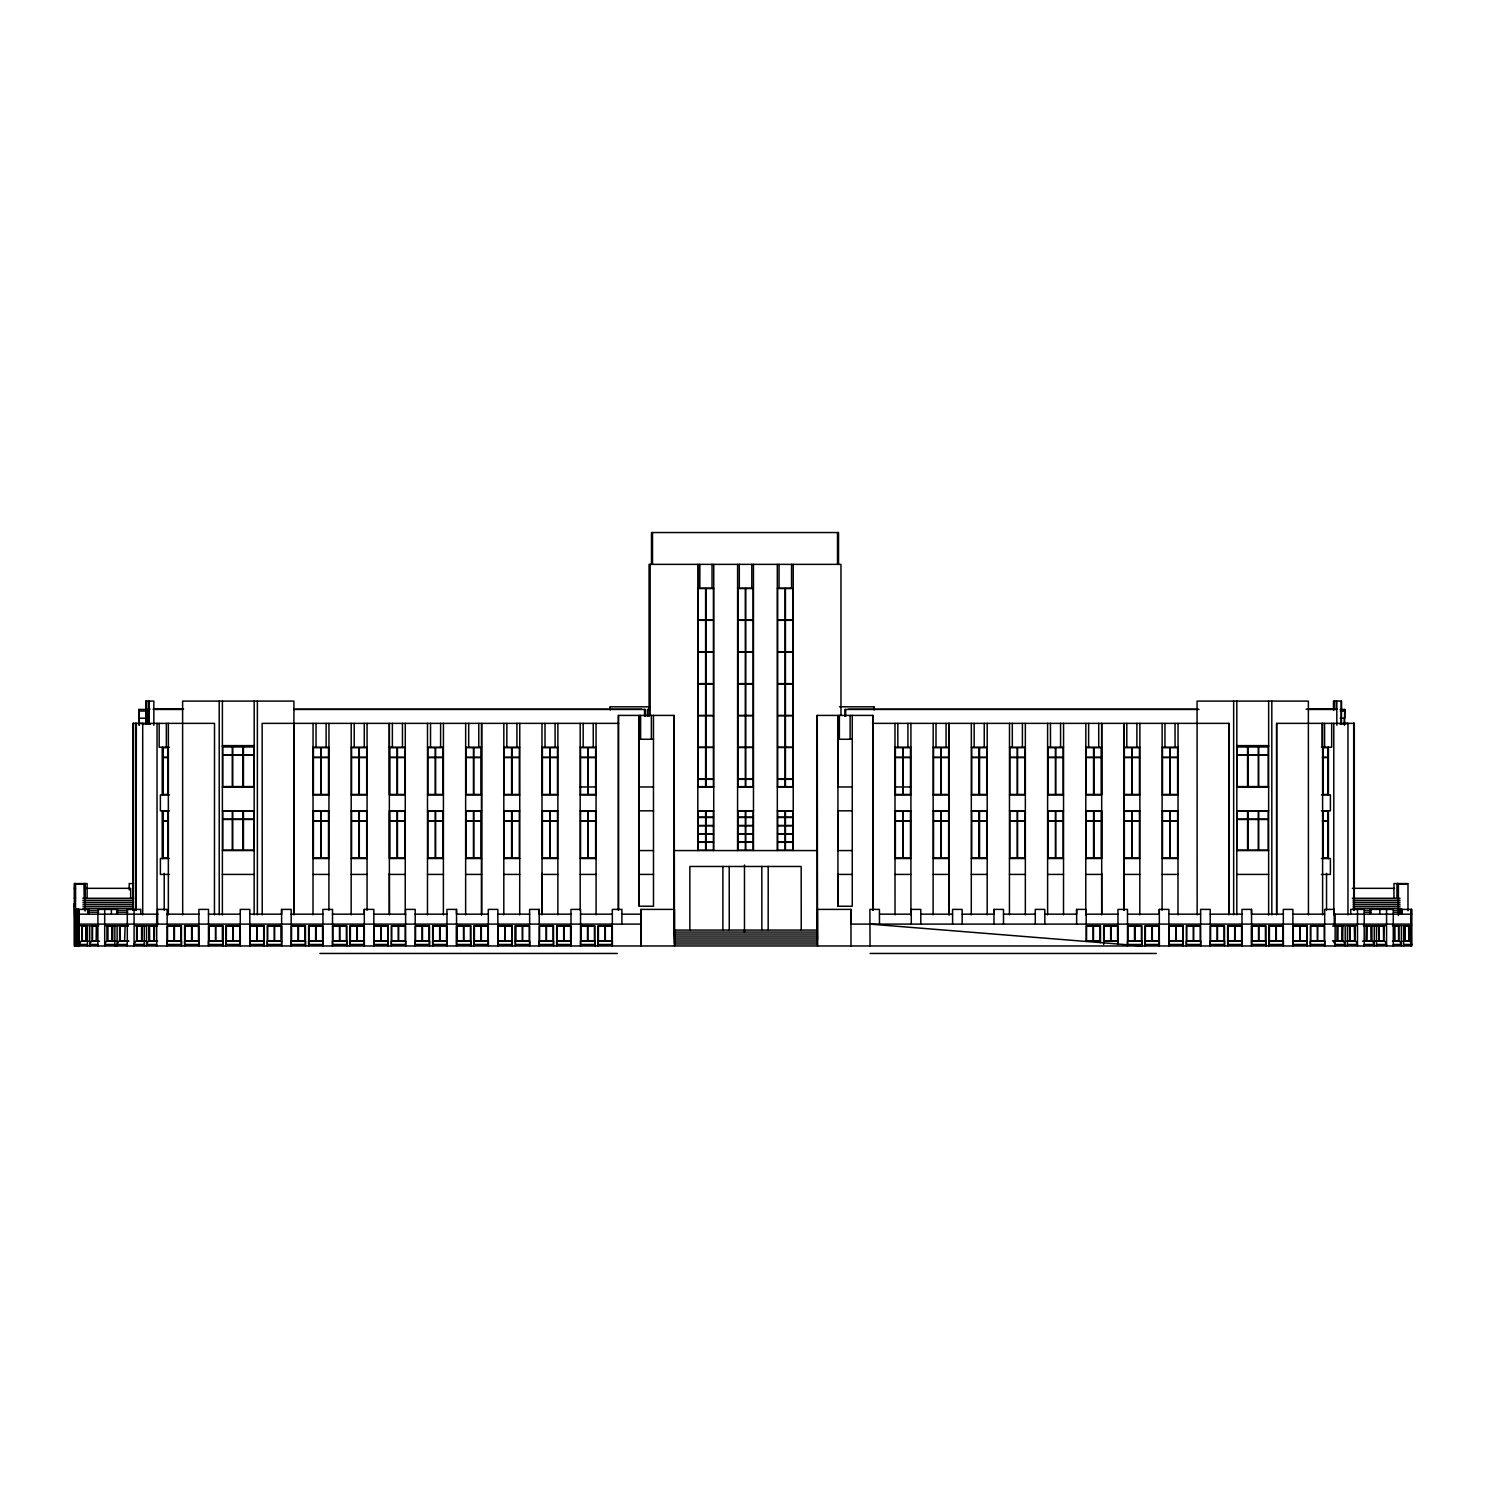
<?xml version="1.0" encoding="UTF-8"?>
<svg xmlns="http://www.w3.org/2000/svg" width="1486" height="1486" viewBox="0 0 1486 1486"><rect width="100%" height="100%" fill="white"/><g stroke="black" fill="none" stroke-linecap="round" stroke-linejoin="round"><path stroke-width="1.5" d="M79.26 944.464L80.931 941.195L89.123 941.195M349.6 945.969L349.972 925.704L364.311 925.704L364.311 945.969M697.807 588.215L713.726 588.215M737.558 588.215L753.476 588.215M777.308 588.215L793.227 588.215M145.721 701.095L153.838 701.095L153.838 725.242M610.226 709.992L610.226 706.816L649.586 706.816M839.441 706.816L874.177 706.816L874.232 709.249M150.03 709.045L147.931 709.045L147.931 723.366M153.82 709.045L183.614 709.045M1307.346 709.045L1337.289 709.045M153.077 709.249L183.001 709.249M294.061 709.249L641.803 709.249M848.506 709.249L1198.106 709.249M1306.12 709.249L1333.741 709.249M145.925 709.454L138.83 709.454L138.83 711.032L145.981 711.032M154.953 709.454L182.797 709.454M293.912 709.454L645.333 709.454L645.333 716.401M649.066 709.454L647.45 709.454L647.45 716.401M1198.942 709.454L844.884 709.454L844.884 716.401M1307.754 709.454L1333.462 709.454M1340.131 709.454L1344.923 709.454L1344.756 718.202L1340.149 718.202M1340.242 711.032L1344.923 711.032M138.997 718.202L146.037 718.202M618.622 723.366L262.149 723.366L262.223 914.874M872.486 723.366L1228.959 723.366L1228.959 914.874L1228.903 723.366M1276.66 723.366L1276.66 914.874L1276.604 723.366L1354.322 723.366L1354.322 910.268M150.476 724.165L139.665 723.366M1340.075 724.165L1347.653 723.366M639.166 739.266L653.468 739.266M837.918 739.266L852.221 739.266M222.38 745.619L254.199 745.619M1236.835 745.619L1268.654 745.619M222.38 746.418L254.18 746.418M1236.835 746.418L1268.635 746.418M169.404 747.217L159.169 747.217L159.169 723.366M313.026 747.217L328.926 747.217M351.179 747.217L367.079 747.217M389.332 747.217L405.251 747.217M427.504 747.217L443.404 747.217M465.657 747.217L481.557 747.217M503.828 747.217L519.729 747.217M541.981 747.217L557.882 747.217M580.153 747.217L596.053 747.217M894.981 747.217L910.881 747.217M933.134 747.217L949.034 747.217M971.305 747.217L987.206 747.217M1009.458 747.217L1025.359 747.217M1047.611 747.217L1063.53 747.217M1085.783 747.217L1101.683 747.217M1123.936 747.217L1139.836 747.217M1162.108 747.217L1178.008 747.217M1321.425 747.217L1331.679 747.217L1331.679 723.366M162.624 747.699L168.401 747.699M979.404 747.699L986.797 747.699L986.797 757.228L979.404 757.228L979.404 747.699L979.404 757.228M1322.429 747.699L1328.131 747.699M162.624 757.228L168.401 757.228M1322.429 757.228L1328.131 757.228M162.624 757.619L168.401 757.619M979.404 757.619L986.797 757.619L986.797 794.434L979.404 794.434L979.404 757.619L979.404 794.434M1322.429 757.619L1328.131 757.619M222.38 786.948L254.18 786.948M580.153 786.967L596.053 786.967M639.166 786.967L653.487 786.967M697.826 786.967L713.744 786.967M737.576 786.967L753.495 786.967M777.327 786.967L793.245 786.967M852.24 786.967L837.918 786.967L837.918 715.416L837.937 906.237L852.258 906.237L852.258 715.416M894.981 786.967L910.881 786.967M1236.835 786.948L1268.635 786.948M162.624 794.434L168.401 794.434M1322.429 794.434L1328.131 794.434M169.441 794.917L160.395 794.917L160.395 810.817L169.441 810.817M313.026 794.917L328.945 794.917M351.179 794.917L367.098 794.917M405.251 794.917L389.332 794.917L389.332 723.366L389.388 914.874L389.332 873.341M427.504 794.917L443.422 794.917M465.657 794.917L481.575 794.917M503.828 794.917L519.747 794.917M541.981 794.917L557.9 794.917M580.153 794.917L596.072 794.917M894.981 794.917L910.899 794.917M933.134 794.917L949.052 794.917M971.305 794.917L987.224 794.917M1009.458 794.917L1025.377 794.917M1047.611 794.917L1063.53 794.917M1085.783 794.917L1101.702 794.917L1101.683 723.366L1101.72 914.874L1101.665 873.341M1123.936 794.917L1139.855 794.917M1162.108 794.917L1178.026 794.917M1321.425 794.917L1330.397 794.917L1330.397 810.817L1321.425 810.817M222.38 810.799L254.18 810.799M313.026 810.817L328.945 810.817M351.179 810.817L367.098 810.817M405.251 810.817L389.332 810.817L389.332 858.518L405.251 858.518M427.504 810.817L443.422 810.817M465.657 810.817L481.575 810.817M503.828 810.817L519.747 810.817M541.981 810.817L557.9 810.817M580.153 810.817L596.072 810.817M639.166 810.817L653.487 810.817M697.826 810.817L713.744 810.817M737.576 810.817L753.495 810.817M777.327 810.817L793.245 810.817M852.24 810.817L837.918 810.817L837.918 850.568L852.24 850.568M894.981 810.817L910.899 810.817M933.134 810.817L949.052 810.817M971.305 810.817L987.224 810.817M1009.458 810.817L1025.377 810.817M1047.611 810.817L1063.53 810.817M1085.783 810.817L1101.702 810.817L1101.683 858.518L1085.783 858.518M1123.936 810.817L1139.855 810.817M1162.108 810.817L1178.026 810.817M1236.835 810.799L1268.635 810.799M162.624 811.3L168.401 811.3M979.404 811.3L986.797 811.3L986.797 820.829L979.404 820.829L979.404 811.3L979.404 820.829M1322.429 811.3L1328.131 811.3M698.141 817.17L705.627 817.17L705.609 811.133L698.141 811.133L698.141 850.252L705.627 850.252L705.627 842.302L698.141 842.302M713.41 817.17L705.943 817.17L705.943 811.133L713.41 811.133L713.41 850.252L705.943 850.252L705.943 842.302L713.41 842.302M737.892 817.17L745.378 817.17L745.378 811.133L737.892 811.133L737.892 850.252L745.378 850.252L745.378 842.302L737.892 842.302M753.161 817.17L745.693 817.17L745.693 811.133L753.161 811.133L753.161 850.252L745.693 850.252L745.693 842.302L753.161 842.302M777.642 817.17L785.128 817.17L785.128 811.133L777.642 811.133L777.642 850.252L785.128 850.252L785.128 842.302L777.642 842.302M792.911 817.17L785.444 817.17L785.444 811.133L792.911 811.133L792.911 850.252L785.444 850.252L785.444 842.302L792.911 842.302M698.141 817.486L705.627 817.486L705.627 825.454L698.141 825.454M713.41 817.486L705.943 817.486L705.943 825.454L713.41 825.454M737.892 817.486L745.378 817.486L745.378 825.454L737.892 825.454M753.161 817.486L745.693 817.486L745.693 825.454L753.161 825.454M777.642 817.486L785.128 817.486L785.128 825.454L777.642 825.454M792.911 817.486L785.444 817.486L785.444 825.454L792.911 825.454M162.624 820.829L168.401 820.829M1322.429 820.829L1328.131 820.829M162.624 821.219L168.401 821.219M979.404 821.219L986.797 821.219L986.797 858.035L979.404 858.035L979.404 821.219L979.404 858.035M1322.429 821.219L1328.131 821.219M698.141 825.77L705.627 825.77L705.609 833.72L698.141 833.72M713.41 825.77L705.943 825.77L705.943 833.72L713.41 833.72M737.892 825.77L745.378 825.77L745.378 833.72L737.892 833.72M753.161 825.77L745.693 825.77L745.693 833.72L753.161 833.72M777.642 825.77L785.128 825.77L785.128 833.72L777.642 833.72M792.911 825.77L785.444 825.77L785.444 833.72L792.911 833.72M698.141 834.036L705.627 834.036L705.627 841.986L698.141 841.986M713.41 834.036L705.943 834.036L705.943 841.986L713.41 841.986M737.892 834.036L745.378 834.036L745.378 841.986L737.892 841.986M753.161 834.036L745.693 834.036L745.693 841.986L753.161 841.986M777.642 834.036L785.128 834.036L785.128 841.986L777.642 841.986M792.911 834.036L785.444 834.036L785.444 841.986L792.911 841.986M222.38 850.568L254.18 850.568M639.166 850.568L653.487 850.568M1236.835 850.568L1268.635 850.568M162.624 858.035L168.401 858.035M1322.429 858.035L1328.131 858.035M169.441 858.518L160.395 858.518L160.395 874.418L169.441 874.418M313.026 858.518L328.945 858.518M351.179 858.518L367.098 858.518M427.504 858.518L443.422 858.518M465.657 858.518L481.575 858.518M503.828 858.518L519.747 858.518M541.981 858.518L557.9 858.518M580.153 858.518L596.072 858.518M894.981 858.518L910.899 858.518M933.134 858.518L949.052 858.518M971.305 858.518L987.224 858.518M1009.458 858.518L1025.377 858.518M1047.611 858.518L1063.53 858.518M1123.936 858.518L1139.855 858.518M1162.108 858.518L1178.026 858.518M1321.425 858.518L1330.397 858.518L1330.397 874.418L1321.425 874.418M222.361 874.418L254.18 874.418M313.026 874.418L328.945 874.418M351.179 874.418L367.098 874.418M389.332 874.418L405.251 874.418M427.504 874.418L443.422 874.418M465.657 874.418L481.575 874.418M503.828 874.418L519.747 874.418M541.981 874.418L557.9 874.418M580.153 874.418L596.072 874.418M639.166 874.418L653.487 874.418M837.918 874.418L852.24 874.418M894.981 874.418L910.899 874.418M933.134 874.418L949.052 874.418M971.305 874.418L987.224 874.418M1009.458 874.418L1025.377 874.418M1047.611 874.418L1063.53 874.418M1085.783 874.418L1101.702 874.418M1123.936 874.418L1139.855 874.418M1162.108 874.418L1178.026 874.418M1236.816 874.418L1268.635 874.418M133.536 883.557L129.208 883.557L129.208 889.873M1407.762 883.557L1393.961 883.557L1393.961 898.268M74.374 888.331L75.489 888.331M86.559 888.331L130.657 888.331L130.657 898.268M1352.334 888.331L1394.555 888.331M74.3 898.268L75.489 898.268M82.882 898.268L133.536 898.268M1352.334 898.268L1399.998 898.268M82.882 900.256L132.124 900.256M1353.022 900.256L1400.035 900.256M82.9 902.243L132.161 902.243M1353.04 902.243L1400.053 902.243M74.393 903.432L75.247 945.969M82.937 904.231L132.18 904.231M1353.077 904.231L1400.091 904.231M82.956 906.219L132.217 906.219M639.184 906.237L639.184 715.416L639.166 906.219L653.487 906.237L653.468 715.416M1353.096 906.219L1400.109 906.219M82.993 908.206L132.235 908.206M1353.133 908.206L1400.146 908.206M88.714 909.395L75.73 909.395L76.009 924.106M281.56 913.611L281.56 909.395L291.163 909.395L291.163 924.106M364.256 913.611L364.256 909.395L373.84 909.395L373.84 924.106M456.536 924.106L456.536 909.395L446.933 909.395L446.989 924.106M539.214 924.106L539.214 909.395L529.61 909.395L529.666 924.106M641.079 909.395L641.079 945.969L640.968 909.395L674.477 909.395L674.477 945.969M850.976 945.969L850.976 909.395L817.467 909.395L817.579 945.969M993.911 913.611L993.911 909.395L1003.496 909.395L1003.496 924.106M1076.588 913.611L1076.588 909.395L1086.192 909.395L1086.192 924.106M1159.266 913.611L1159.266 909.395L1168.869 909.395L1168.869 924.106M1251.546 924.106L1251.546 909.395L1241.962 909.395L1242.017 924.106M1334.242 924.106L1334.242 909.395L1324.639 909.395L1324.695 924.106M87.488 910.194L98.708 910.194M116.577 910.194L127.796 910.194M1364.334 910.194L1371.076 910.194M1393.422 910.194L1400.165 910.194M87.507 912.181L98.726 912.181M116.595 912.181L127.815 912.181M1364.371 912.181L1371.114 912.181M1393.459 912.181L1400.165 912.181M75.545 914.169L77.142 914.169M77.755 914.169L157.999 914.169M167.119 914.169L198.938 914.169M208.467 914.169L240.286 914.169M249.797 914.169L281.616 914.169M291.145 914.169L322.964 914.169M332.493 914.169L364.311 914.169M373.822 914.169L405.641 914.169M415.17 914.169L446.989 914.169M456.518 914.169L488.337 914.169M497.847 914.169L529.666 914.169M539.195 914.169L571.014 914.169M580.524 914.169L612.343 914.169M621.872 914.169L640.968 914.169M879.471 914.169L911.289 914.169M920.8 914.169L952.619 914.169M962.148 914.169L993.967 914.169M1003.477 914.169L1035.296 914.169M1044.825 914.169L1076.644 914.169M1086.173 914.169L1117.992 914.169M1127.503 914.169L1159.321 914.169M1168.85 914.169L1200.669 914.169M1210.198 914.169L1242.017 914.169M1251.528 914.169L1283.347 914.169M1292.876 914.169L1324.695 914.169M1333.796 914.169L1411.7 914.169M75.489 924.106L77.179 924.106M77.718 924.106L640.968 924.106M850.661 924.106L1411.7 924.106M75.545 925.704L77.142 925.704M77.755 925.704L88.194 925.704M98.652 925.704L89.717 925.704L89.717 945.969M115.611 925.704L104.689 925.704L104.689 945.969M128.056 925.704L117.115 925.704L117.115 945.969M145.015 925.704L134.074 925.704L134.074 945.969M157.46 925.704L146.52 925.704L146.52 945.969M264.136 925.704L249.797 925.704L249.815 945.969M281.616 945.969L281.616 925.704L267.294 925.704L267.313 945.969M456.499 941.195L470.821 941.195L470.839 944.464L456.536 944.464L456.499 925.704L470.839 925.704L470.839 945.969M1251.528 941.195L1265.849 941.195L1265.868 944.464L1251.546 944.464L1251.528 925.704L1265.868 925.704L1265.868 945.969M1269.025 925.704L1283.347 925.704L1283.347 945.969M1334.317 925.704L1345.202 925.704L1345.202 945.969M1346.632 925.704L1357.498 925.704L1357.498 945.969M1363.386 925.704L1374.271 925.704L1374.271 945.969M1375.683 925.704L1386.568 925.704L1386.568 945.969M1392.475 925.704L1401.372 925.704L1401.372 945.969M1402.803 925.704L1411.7 925.704M82.009 926.057L86.244 926.057M92.448 926.057L96.683 926.057L96.683 940.842L92.448 940.842M107.475 926.057L115.815 926.057M119.92 926.057L128.242 926.057M136.879 926.057L145.201 926.057M149.324 926.057L157.497 926.057M208.857 926.057L215.451 926.057L215.451 940.842L208.857 940.842L208.857 926.057L208.857 940.842M611.935 926.057L605.341 926.057L605.341 940.842L611.935 940.842L611.935 926.057L611.935 940.842M1134.821 926.057L1141.415 926.057L1141.415 940.842L1134.821 940.842L1134.821 926.057L1134.821 940.842M1332.589 926.057L1342.378 926.057L1342.099 940.842M1354.675 926.057L1349.529 926.057L1349.678 940.842L1349.808 926.057M1371.448 926.057L1366.303 926.057L1366.303 940.842L1371.448 940.842M1374.234 926.057L1383.745 926.057M1398.605 940.842L1394.407 940.842L1394.555 926.057L1398.605 926.057M1408.932 926.057L1404.734 926.057L1404.734 940.842L1408.932 940.842M674.031 930.069L817.17 930.069M674.05 932.056L817.207 932.056M674.087 934.044L817.226 934.044M817.467 936.031L674.124 936.031L674.031 850.568L817.133 850.568L817.17 932.056M674.161 938.019L817.467 938.019M674.365 940.006L817.504 940.006L817.263 715.416M82.009 940.842L86.244 940.842L85.965 926.057M107.475 940.842L115.815 940.842M119.92 940.842L128.242 940.842M136.879 940.842L145.201 940.842M149.324 940.842L157.497 940.842M1332.589 940.842L1342.378 940.842M1349.529 940.842L1354.675 940.842L1354.396 926.057M1374.234 940.842L1383.745 940.842M99.581 941.195L91.389 941.195L89.717 944.464L97.89 944.464M115.611 941.195L106.36 941.195L104.689 944.464L114.849 944.464M128.966 941.195L118.787 941.195L117.115 944.464L127.294 944.464M145.015 941.195L135.765 941.195L134.074 944.464L144.253 944.464M157.46 941.195L148.191 941.195L146.52 944.464L156.699 944.464M222.77 941.195L208.467 941.195L208.486 944.464L222.789 944.464L222.77 925.704M281.616 941.195L267.294 941.195L267.313 944.464L281.616 944.464L281.597 925.704M1086.173 941.195L1100.476 941.195M1227.677 941.195L1241.999 941.195L1242.017 944.464L1227.696 944.464L1227.677 925.704L1242.017 925.704L1242.017 945.969M1269.025 941.195L1283.347 941.195L1283.347 944.464L1269.044 944.464L1269.025 941.195M1346.632 941.195L1355.808 941.195L1357.498 944.464L1347.43 944.464M1362.513 941.195L1372.581 941.195L1374.271 944.464L1364.204 944.464M1374.81 941.195L1384.878 941.195L1386.568 944.464L1376.5 944.464M1392.475 941.195L1399.682 941.195L1401.372 944.464L1393.274 944.464M1402.803 941.195L1410.01 941.195L1411.7 944.464L1403.601 944.464M674.403 941.994L817.541 941.994M817.579 943.981L674.44 943.981L674.161 715.416L618.362 715.416L618.362 910.194M75.545 944.464L77.142 944.464M77.755 944.464L87.451 944.464M319.88 953.455L617.266 953.455M870.053 953.455L1156.294 953.455M869.942 924.106L1142.344 945.969M610.226 706.816L610.282 709.249M1117.992 944.464L1117.974 941.195L1103.652 941.195L1103.671 944.464M515.345 941.195L515.363 944.464L529.666 944.464L529.648 941.195L515.345 941.195L515.345 925.704L529.666 925.704L529.666 945.969M1411.551 909.395L1411.366 924.106M1411.366 925.704L1411.459 945.969M1411.143 909.395L1411.087 924.106M1410.994 925.704L1411.217 945.969M1409.155 925.704L1409.155 941.195M1408.877 925.704L1408.877 941.195M1408.654 926.057L1408.784 940.842M1407.985 910.732L1407.985 883.966L1398.4 883.966L1398.4 915.617M1405.199 926.057L1405.199 940.842M1405.013 926.057L1405.05 940.842M1403.601 925.704L1403.601 945.969M1402.06 909.395L1402.004 913.611M1401.837 909.395L1401.781 913.611M1401.539 909.395L1401.595 913.611M1401.317 909.395L1401.131 913.611M1400.889 909.395L1400.834 913.611M1400.666 909.395L1400.611 913.611M1399.849 909.395L1400.035 913.611M1399.626 909.395L1399.793 913.611M1399.385 909.395L1399.329 913.611M1398.92 909.395L1399.088 913.611M1398.865 913.611L1398.679 909.395L1411.607 909.395L1411.7 945.969L74.3 945.969L74.374 883.557L87.117 883.557L87.117 898.268M1398.828 925.704L1398.828 941.195M1398.549 925.704L1398.549 941.195M1397.973 883.557L1398.215 906.219M1397.75 883.557L1397.936 898.268M1397.509 883.557L1397.453 898.268M1397.23 883.557L1397.23 898.268M1394.592 926.057L1394.871 940.842M1393.274 924.106L1393.274 909.395L1369.813 909.395L1369.813 913.611M1393.274 925.704L1393.274 945.969M1386.568 909.395L1386.568 924.106M1384.023 925.704L1383.745 941.195M1383.466 926.057L1383.596 940.842M1379.992 909.395L1379.788 913.611M1379.101 926.057L1379.101 940.842M1378.878 926.057L1378.822 940.842L1378.599 926.057M1376.5 925.704L1376.5 945.969M1371.727 925.704L1371.727 941.195M1371.448 925.704L1371.448 941.195M1371.169 926.057L1371.299 940.842M1366.804 926.057L1366.804 940.842M1366.656 926.057L1366.433 940.842M1364.204 924.106L1364.204 909.395L1350.718 909.395L1350.718 913.611M1364.204 925.704L1364.204 945.969M1357.498 909.395L1357.498 924.106M1354.953 925.704L1354.953 941.195M1354.675 925.704L1354.675 941.195M1354.136 723.366L1354.136 910.268M1353.876 723.366L1353.876 910.268M1353.69 723.366L1353.69 910.268M1350.031 926.057L1350.031 940.842M1347.969 723.366L1347.969 914.874M1347.43 925.704L1347.43 945.969M1344.7 709.454L1344.44 725.131L1344.384 718.202M1342.657 925.704L1342.657 941.195M1342.378 925.704L1342.378 941.195M1341.394 723.366L1341.598 701.095L1333.481 701.095L1333.481 710.011M1341.171 701.095L1341.171 724.091M1337.734 926.057L1337.734 940.842M1337.511 926.057L1337.456 940.842M1337.233 926.057L1337.233 940.842M1336.824 701.095L1336.824 725.242M1336.193 701.095L1336.193 710.011M1335.134 914.169L1335.134 945.969M1334.112 701.095L1334.112 710.011M1334.187 909.395L1334.187 913.611M1333.796 723.366L1333.796 914.874M1328.41 747.217L1328.41 794.917M1328.41 810.817L1328.41 858.518M1328.131 747.217L1328.131 794.917M1328.131 810.817L1328.131 858.518M1327.852 747.699L1327.852 757.228M1327.852 757.619L1327.852 794.434M1327.852 811.3L1327.852 820.829M1327.852 821.219L1327.852 858.035M1326.534 873.341L1326.534 910.268M1324.695 945.969L1324.676 925.704L1310.355 925.704L1310.392 945.969M1324.602 723.366L1324.602 747.217M1322.93 747.699L1322.93 757.228M1322.93 757.619L1322.93 794.434M1322.93 811.3L1322.93 820.829M1322.93 821.219L1322.93 858.035M1322.614 723.366L1322.614 914.874M1322.076 723.366L1322.076 747.217M1308.442 914.874L1308.367 701.095L1197.066 701.095L1197.159 914.874M1307.197 945.969L1307.178 925.704L1292.876 925.704L1292.894 945.969M1292.894 924.106L1292.894 909.395L1283.291 909.395L1283.347 924.106M1271.812 701.095L1271.83 914.912M1269.025 925.704L1269.044 945.969M1268.654 701.095L1268.635 915.079M1258.698 746.808L1258.698 754.925L1268.227 754.925L1268.227 746.808L1237.225 746.808L1237.225 754.925L1247.571 754.925L1247.553 746.808M1258.698 811.207L1258.698 819.157L1268.227 819.157L1268.227 811.207L1237.225 811.207L1237.225 819.157L1247.571 819.157L1247.571 811.207M1258.289 746.808L1258.289 754.925L1247.961 754.925L1247.961 746.808M1258.289 811.207L1258.289 819.157L1247.961 819.157L1247.961 811.207M1251.546 925.704L1251.546 945.969M1251.491 909.395L1251.491 913.611M1236.835 701.095L1236.816 914.837M1233.659 701.095L1233.659 914.874M1227.696 925.704L1227.696 945.969M1224.52 945.969L1224.501 925.704L1210.18 925.704L1210.217 945.969M1210.217 924.106L1210.217 909.395L1200.614 909.395L1200.669 924.106M1200.669 945.969L1200.651 925.704L1186.33 925.704L1186.367 945.969M1183.172 945.969L1183.153 925.704L1168.85 925.704L1168.869 945.969M1178.045 723.366L1177.989 914.874M1175.036 723.366L1175.054 747.217M1164.968 723.366L1164.95 747.217M1162.145 723.366L1162.089 910.268M1159.321 909.395L1159.321 924.106M1159.321 945.969L1159.303 925.704L1145 925.704L1145.019 945.969M1141.842 945.969L1141.824 925.704L1127.503 925.704L1127.521 945.969M1139.892 723.366L1139.818 914.874M1136.901 723.366L1136.883 747.217M1127.521 924.106L1127.465 909.395L1117.936 909.395L1117.992 924.106M1126.815 723.366L1126.797 747.217M1117.992 944.019L1117.974 925.704L1103.652 925.704L1103.671 942.886M1100.494 942.626L1100.476 925.704L1086.173 925.704L1086.192 941.474M1098.711 723.366L1098.73 747.217M1088.644 723.366L1088.625 747.217M1085.82 723.366L1085.764 914.874M1076.644 909.395L1076.644 924.106M1063.567 723.366L1063.512 914.874M1060.558 723.366L1060.577 747.217M1050.472 723.366L1050.491 747.217M1047.611 723.366L1047.611 914.874M1044.844 924.106L1044.788 909.395L1035.259 909.395L1035.296 924.106M1025.359 723.366L1025.34 914.874M1022.405 723.366L1022.387 747.217M1012.3 723.366L1012.319 747.217M1009.496 723.366L1009.44 914.874M993.967 909.395L993.967 924.106M987.206 723.366L987.187 914.874M984.252 723.366L984.234 747.217M974.166 723.366L974.147 747.217M971.342 723.366L971.287 914.874M962.166 924.106L962.166 909.395L952.563 909.395L952.619 924.106M949.09 723.366L949.09 914.874M949.034 723.366L949.015 914.874M946.062 723.366L946.08 747.217M936.013 723.366L935.994 747.217M933.189 723.366L933.115 914.874M920.818 924.106L920.763 909.395L911.234 909.395L911.289 924.106M910.918 723.366L910.918 914.874M907.909 723.366L907.927 747.217M897.823 723.366L897.841 747.217M894.981 723.366L895.018 914.874M879.489 924.106L879.433 909.395L869.886 909.395L870.053 945.969M874.177 706.816L874.177 709.992M872.914 910.194L872.914 715.416L817.114 715.416L817.114 849.899M872.765 715.416L872.765 910.194M850.865 909.395L850.865 924.106M850.122 715.416L850.122 739.266M845.683 709.454L845.683 716.401M840.965 714.692L840.965 564.364L649.066 564.364L649.066 716.401M839.386 715.416L839.367 739.266M838.531 564.364L838.531 532.545L651.481 532.545L651.481 564.364M837.918 873.749L837.918 906.219M837.51 532.545L837.51 564.364M801.233 930.069L801.177 866.468L689.857 866.468L689.857 930.069M793.227 564.364L793.227 850.568M791.555 564.364L791.555 588.215M785.444 588.53L785.444 620.015M785.444 620.331L785.444 651.815M785.444 652.131L785.444 683.616M785.444 683.931L785.444 715.416M785.444 715.732L785.444 747.217M785.444 747.532L785.444 779.017M785.444 779.333L785.444 786.967M785.11 588.53L785.11 620.015M785.128 620.331L785.11 651.815M785.128 652.131L785.11 683.616M785.11 683.931L785.128 715.416M785.11 715.732L785.11 747.217M785.11 747.532L785.128 779.017M785.11 779.333L785.128 786.967M779.054 564.364L779.035 588.215M777.308 564.364L777.327 850.568M768.206 866.468L768.169 930.069M761.816 866.468L761.854 930.069M753.458 564.364L753.476 850.568M751.805 564.364L751.805 588.215M745.693 588.53L745.675 620.015M745.675 620.331L745.693 651.815M745.693 652.131L745.675 683.616M745.693 683.931L745.675 715.416M745.693 715.732L745.693 747.217M745.675 747.532L745.693 779.017M745.693 779.333L745.693 786.967M745.359 588.53L745.378 620.015M745.359 620.331L745.378 651.815M745.378 652.131L745.359 683.616M745.359 683.931L745.359 715.416M745.359 715.732L745.359 747.217M745.359 747.532L745.378 779.017M745.378 779.333L745.378 786.967M744.486 865.019L744.486 932.093M739.285 564.364L739.304 588.215M737.613 564.364L737.576 850.568M729.217 866.468L729.255 930.069M722.902 866.468L722.865 930.069M713.763 564.364L713.726 850.568M712.054 564.364L712.035 588.215M705.943 588.53L705.943 620.015M705.943 620.331L705.943 651.815M705.943 652.131L705.924 683.616M705.924 683.931L705.943 715.416M705.943 715.732L705.924 747.217M705.943 747.532L705.943 779.017M705.943 779.333L705.943 786.967M705.609 588.53L705.609 620.015M705.609 620.331L705.609 651.815M705.609 652.131L705.609 683.616M705.609 683.931L705.609 715.416M705.609 715.732L705.609 747.217M705.609 747.532L705.609 779.017M705.609 779.333L705.609 786.967M697.807 564.364L697.826 850.568M674.012 715.416L674.012 849.899M652.503 532.545L652.503 564.364M651.37 715.416L651.37 739.266M650.162 564.364L650.162 714.692M644.534 709.454L644.534 716.401M640.633 715.416L640.615 739.266M621.891 924.106L621.891 909.395L612.306 909.395L612.343 924.106M618.51 715.416L618.51 910.194M612.343 945.969L612.325 925.704L598.022 925.704L598.041 945.969M596.053 723.366L596.09 914.874M594.864 945.969L594.846 925.704L580.524 925.704L580.543 945.969M593.248 723.366L593.267 747.217M583.162 723.366L583.181 747.217M580.543 924.106L580.543 909.395L570.958 909.395L571.014 924.106M580.19 723.366L580.19 910.268M571.014 945.969L570.995 925.704L556.674 925.704L556.693 945.969M557.882 723.366L557.863 914.874M555.095 723.366L555.114 747.217M553.516 945.969L553.498 925.704L539.195 925.704L539.214 945.969M545.009 723.366L545.028 747.217M541.981 723.366L542.037 914.874L541.963 873.341M539.158 909.395L539.158 913.611M519.766 723.366L519.71 914.874M516.924 723.366L516.942 747.217M515.363 925.704L515.363 945.969M512.187 945.969L512.15 925.704L497.847 925.704L497.866 945.969M506.856 723.366L506.837 747.217M503.828 723.366L503.81 914.874M497.866 924.106L497.866 909.395L488.281 909.395L488.337 924.106M488.337 945.969L488.3 925.704L473.997 925.704L474.015 945.969M478.771 723.366L478.789 747.217M468.703 723.366L468.684 747.217M465.657 723.366L465.638 914.874M456.536 925.704L456.536 945.969M456.481 909.395L456.481 913.611M446.989 945.969L446.97 925.704L432.649 925.704L432.686 945.969M443.441 723.366L443.385 914.874M440.618 723.366L440.599 747.217M430.55 723.366L430.513 747.217M429.491 945.969L429.473 925.704L415.17 925.704L415.188 945.969M427.504 723.366L427.485 914.874M415.188 924.106L415.188 909.395L405.585 909.395L405.641 924.106M405.641 945.969L405.622 925.704L391.32 925.704L391.338 945.969M405.288 723.366L405.232 914.874M402.446 723.366L402.465 747.217M392.378 723.366L392.36 747.217M388.162 945.969L388.143 925.704L373.822 925.704L373.84 945.969M367.079 723.366L367.061 910.268M364.293 723.366L364.274 747.217M364.311 909.395L364.311 924.106M354.225 723.366L354.207 747.217M351.216 723.366L351.16 914.874M346.814 945.969L346.795 925.704L332.474 925.704L332.511 945.969M332.511 924.106L332.511 909.395L322.908 909.395L322.964 924.106M328.963 723.366L328.908 910.268M326.121 723.366L326.14 747.217M322.964 945.969L322.945 925.704L308.624 925.704L308.661 945.969M316.035 723.366L316.054 747.217M313.063 723.366L313.007 914.874M305.466 945.969L305.447 925.704L291.145 925.704L291.163 945.969M294.024 723.366L294.024 914.874L293.912 701.095L182.611 701.095L182.685 914.874M281.616 909.395L281.616 924.106M264.118 925.704L264.136 945.969M257.375 701.095L257.375 914.874M254.18 701.095L254.162 914.837M249.815 924.106L249.815 909.395L240.23 909.395L240.286 924.106M243.444 746.808L243.444 754.925L253.79 754.925L253.79 746.808L222.77 746.808L222.77 754.925L232.318 754.925L232.318 746.808M243.444 811.207L243.444 819.157L253.79 819.157L253.79 811.207L222.77 811.207L222.77 819.157L232.318 819.157L232.318 811.207M243.054 746.808L243.054 754.925L232.708 754.925L232.708 746.808M243.054 811.207L243.054 819.157L232.708 819.157L232.708 811.207M240.286 945.969L240.268 925.704L225.946 925.704L225.965 945.969M222.789 945.969L222.789 925.704L208.467 925.704L208.486 945.969M222.398 701.095L222.38 915.079M219.204 701.095L219.222 914.912M214.448 914.874L214.523 723.366L132.997 723.366L132.997 910.268M208.486 924.106L208.486 909.395L198.883 909.395L198.938 924.106M198.938 945.969L198.92 925.704L184.598 925.704L184.636 945.969M181.441 945.969L181.422 925.704L167.119 925.704L167.138 945.969M168.345 723.366L168.345 914.874M168.122 747.699L168.159 757.228M168.122 757.619L168.159 794.434M168.159 811.3L168.122 820.829M168.159 821.219L168.122 858.035M167.881 747.699L167.881 757.228M167.881 757.619L167.881 794.434M167.881 811.3L167.881 820.829M167.881 821.219L167.881 858.035M167.138 924.106L167.138 909.395L157.553 909.395L157.59 924.106M166.339 723.366L166.339 747.217M164.203 873.341L164.203 910.268M162.903 747.699L162.903 757.228M162.903 757.619L162.903 794.434M162.903 811.3L162.903 820.829M162.903 821.219L162.903 858.035M162.624 747.217L162.624 794.917M162.624 810.817L162.624 858.518M162.346 747.217L162.346 794.917M162.346 810.817L162.346 858.518M157.033 723.366L157.033 914.874M156.699 914.169L156.699 945.969M154.507 926.057L154.377 940.842M154.154 926.057L154.284 940.842M154.005 926.057L154.005 940.842M149.454 926.057L149.603 940.842M149.306 925.704L149.306 941.195M148.86 701.095L148.841 723.366M149.027 925.704L149.027 941.195M148.637 701.095L148.637 724.091M148.433 701.095L148.433 723.366M146.352 701.095L146.352 723.366M146.13 724.091L146.13 701.095L145.925 724.091M144.253 925.704L144.253 945.969M142.712 723.366L142.712 914.874M142.08 926.057L142.08 940.842M141.932 926.057L141.802 940.842M141.579 926.057L141.579 940.842M140.78 913.611L140.78 909.395L127.294 909.395L127.294 924.106M139.201 711.032L139.312 725.131M138.978 709.454L139.145 725.131M137.158 926.057L137.158 940.842M136.879 925.704L136.879 941.195M136.601 925.704L136.601 941.195M136.34 723.366L136.155 910.268M135.895 723.366L135.895 910.268M135.709 723.366L135.709 910.268M134.074 909.395L134.074 924.106M133.443 723.366L133.443 910.268M133.183 723.366L133.183 910.268M127.294 925.704L127.294 945.969M125.121 926.057L124.601 940.842M120.05 926.057L120.199 940.842M119.92 925.704L119.92 941.195M119.642 925.704L119.642 941.195M117.468 913.611L117.505 909.395L97.89 909.395L97.89 924.106M116.93 909.395L116.93 913.611M116.892 909.395L116.892 913.611M114.849 925.704L114.849 945.969M112.676 926.057L112.676 940.842M112.397 926.057L112.304 940.842M112.174 926.057L112.174 940.842M111.394 909.395L111.394 913.611M107.754 926.057L107.754 940.842M107.475 925.704L107.475 941.195M107.196 925.704L107.196 941.195M104.689 909.395L104.689 924.106M97.89 925.704L97.89 945.969M96.367 926.057L96.237 940.842M92.503 925.704L92.503 941.195M92.225 925.704L92.225 941.195M88.658 913.611L88.473 909.395L88.417 913.611M87.451 925.704L87.451 945.969M85.779 926.057L85.928 940.842M85.036 911.085L85.092 883.966L75.489 883.966L75.656 945.969M84.851 883.557L84.851 906.219M84.572 883.557L84.628 898.268M84.108 883.557L84.331 898.268M82.287 926.057L82.287 940.842M82.064 925.704L82.064 941.195M81.786 925.704L81.786 941.195M79.26 945.969L79.167 909.395L78.869 924.106M79.037 925.704L79.018 945.969M78.702 909.395L78.647 924.106M78.795 925.704L78.572 945.969M78.461 909.395L78.238 924.106M78.461 925.704L78.331 945.969M77.941 909.395L77.996 924.106M78.071 925.704L77.941 945.969M77.755 909.395L77.848 945.969M77.142 909.395L77.049 945.969M76.715 909.395L76.956 924.106M76.9 925.704L76.826 945.969M76.436 909.395L76.492 924.106M76.436 925.704L76.585 945.969M76.25 909.395L76.25 924.106M76.195 925.704L76.343 945.969M75.972 925.704L75.879 945.969M75.322 883.557L75.322 898.268M75.08 883.557L75.08 898.268M74.876 903.432L74.876 945.969M74.616 883.557L74.616 898.268M74.541 903.432L74.634 945.969M713.41 588.53L698.141 588.53L698.141 620.015L713.41 620.015L713.41 588.53M753.161 588.53L737.892 588.53L737.892 620.015L753.161 620.015L753.161 588.53M792.911 588.53L777.642 588.53L777.642 620.015L792.911 620.015L792.911 588.53M713.41 620.331L698.141 620.331L698.141 651.815L713.41 651.815L713.41 620.331M753.161 620.331L737.892 620.331L737.892 651.815L753.161 651.815L753.161 620.331M792.911 620.331L777.642 620.331L777.642 651.815L792.911 651.815L792.911 620.331M713.41 652.131L698.141 652.131L698.141 683.616L713.41 683.616L713.41 652.131M753.161 652.131L737.892 652.131L737.892 683.616L753.161 683.616L753.161 652.131M792.911 652.131L777.642 652.131L777.642 683.616L792.911 683.616L792.911 652.131M713.41 683.931L698.141 683.931L698.141 715.416L713.41 715.416L713.41 683.931M753.161 683.931L737.892 683.931L737.892 715.416L753.161 715.416L753.161 683.931M792.911 683.931L777.642 683.931L777.642 715.416L792.911 715.416L792.911 683.931M713.41 715.732L698.141 715.732L698.141 747.217L713.41 747.217L713.41 715.732M753.161 715.732L737.892 715.732L737.892 747.217L753.161 747.217L753.161 715.732M792.911 715.732L777.642 715.732L777.642 747.217L792.911 747.217L792.911 715.732M320.809 747.699L313.416 747.699L313.416 757.228L320.809 757.228L320.809 747.699M328.517 747.699L321.125 747.699L321.125 757.228L328.517 757.228L328.517 747.699M358.98 747.699L351.569 747.699L351.569 757.228L358.98 757.228L358.98 747.699M366.689 747.699L359.296 747.699L359.296 757.228L366.689 757.228L366.689 747.699M397.134 747.699L389.741 747.699L389.741 757.228L397.134 757.228L397.134 747.699M404.842 747.699L397.449 747.699L397.449 757.228L404.842 757.228L404.842 747.699M435.287 747.699L427.894 747.699L427.894 757.228L435.287 757.228L435.287 747.699M443.014 747.699L435.602 747.699L435.602 757.228L443.014 757.228L443.014 747.699M473.458 747.699L466.065 747.699L466.065 757.228L473.458 757.228L473.458 747.699M481.167 747.699L473.774 747.699L473.774 757.228L481.167 757.228L481.167 747.699M511.611 747.699L504.218 747.699L504.218 757.228L511.611 757.228L511.611 747.699M519.338 747.699L511.927 747.699L511.927 757.228L519.338 757.228L519.338 747.699M549.783 747.699L542.39 747.699L542.39 757.228L549.783 757.228L549.783 747.699M557.491 747.699L550.099 747.699L550.099 757.228L557.491 757.228L557.491 747.699M587.936 747.699L580.543 747.699L580.543 757.228L587.936 757.228L587.936 747.699M595.645 747.699L588.252 747.699L588.252 757.228L595.645 757.228L595.645 747.699M713.41 747.532L698.141 747.532L698.141 779.017L713.41 779.017L713.41 747.532M753.161 747.532L737.892 747.532L737.892 779.017L753.161 779.017L753.161 747.532M792.911 747.532L777.642 747.532L777.642 779.017L792.911 779.017L792.911 747.532M902.764 747.699L895.371 747.699L895.371 757.228L902.764 757.228L902.764 747.699M910.472 747.699L903.079 747.699L903.079 757.228L910.472 757.228L910.472 747.699M940.935 747.699L933.542 747.699L933.542 757.228L940.935 757.228L940.935 747.699M948.644 747.699L941.251 747.699L941.251 757.228L948.644 757.228L948.644 747.699M979.088 747.699L971.695 747.699L971.695 757.228L979.088 757.228L979.088 747.699M1017.26 747.699L1009.848 747.699L1009.867 757.228L1017.26 757.228L1017.26 747.699M1024.968 747.699L1017.576 747.699L1017.576 757.228L1024.968 757.228L1024.968 747.699M1055.413 747.699L1048.02 747.699L1048.02 757.228L1055.413 757.228L1055.413 747.699M1063.122 747.699L1055.729 747.699L1055.729 757.228L1063.122 757.228L1063.122 747.699M1093.566 747.699L1086.173 747.699L1086.173 757.228L1093.566 757.228L1093.566 747.699M1101.293 747.699L1093.882 747.699L1093.9 757.228L1101.293 757.228L1101.293 747.699M1131.738 747.699L1124.345 747.699L1124.345 757.228L1131.738 757.228L1131.738 747.699M1139.446 747.699L1132.053 747.699L1132.053 757.228L1139.446 757.228L1139.446 747.699M1169.891 747.699L1162.498 747.699L1162.498 757.228L1169.891 757.228L1169.891 747.699M1177.618 747.699L1170.206 747.699L1170.206 757.228L1177.618 757.228L1177.618 747.699M232.318 755.241L222.77 755.241L222.77 786.558L232.318 786.558L232.318 755.241M243.054 755.241L232.708 755.241L232.708 786.558L243.054 786.558L243.054 755.241M253.79 755.241L243.444 755.241L243.444 786.558L253.79 786.558L253.79 755.241M1247.571 755.241L1237.225 755.241L1237.225 786.558L1247.571 786.558L1247.553 755.241M1258.289 755.241L1247.961 755.241L1247.961 786.558L1258.289 786.558L1258.289 755.241M1268.227 755.241L1258.698 755.241L1258.698 786.558L1268.227 786.558L1268.227 755.241M320.809 757.619L313.416 757.619L313.416 794.434L320.809 794.434L320.809 757.619M328.517 757.619L321.125 757.619L321.125 794.434L328.517 794.434L328.517 757.619M358.98 757.619L351.569 757.619L351.569 794.434L358.98 794.434L358.98 757.619M366.689 757.619L359.296 757.619L359.296 794.434L366.689 794.434L366.689 757.619M397.134 757.619L389.741 757.619L389.741 794.434L397.134 794.434L397.134 757.619M404.842 757.619L397.449 757.619L397.449 794.434L404.842 794.434L404.842 757.619M435.287 757.619L427.894 757.619L427.894 794.434L435.287 794.434L435.287 757.619M443.014 757.619L435.602 757.619L435.602 794.434L443.014 794.434L443.014 757.619M473.458 757.619L466.065 757.619L466.065 794.434L473.458 794.434L473.458 757.619M481.167 757.619L473.774 757.619L473.774 794.434L481.167 794.434L481.167 757.619M511.611 757.619L504.218 757.619L504.218 794.434L511.611 794.434L511.611 757.619M519.338 757.619L511.927 757.619L511.927 794.434L519.338 794.434L519.32 757.619M549.783 757.619L542.39 757.619L542.39 794.434L549.783 794.434L549.783 757.619M557.491 757.619L550.099 757.619L550.099 794.434L557.491 794.434L557.491 757.619M587.936 757.619L580.543 757.619L580.543 794.434L587.936 794.434L587.936 757.619M595.645 757.619L588.252 757.619L588.252 794.434L595.645 794.434L595.645 757.619M902.764 757.619L895.371 757.619L895.371 794.434L902.764 794.434L902.764 757.619M910.472 757.619L903.079 757.619L903.079 794.434L910.472 794.434L910.472 757.619M940.935 757.619L933.542 757.619L933.542 794.434L940.935 794.434L940.935 757.619M948.644 757.619L941.251 757.619L941.251 794.434L948.644 794.434L948.644 757.619M979.088 757.619L971.695 757.619L971.695 794.434L979.088 794.434L979.088 757.619M1017.26 757.619L1009.848 757.619L1009.848 794.434L1017.26 794.434L1017.26 757.619M1024.968 757.619L1017.576 757.619L1017.576 794.434L1024.968 794.434L1024.968 757.619M1055.413 757.619L1048.02 757.619L1048.02 794.434L1055.413 794.434L1055.413 757.619M1063.122 757.619L1055.729 757.619L1055.729 794.434L1063.122 794.434L1063.122 757.619M1093.566 757.619L1086.173 757.619L1086.173 794.434L1093.566 794.434L1093.566 757.619M1101.293 757.619L1093.882 757.619L1093.9 794.434L1101.293 794.434L1101.293 757.619M1131.738 757.619L1124.345 757.619L1124.345 794.434L1131.738 794.434L1131.738 757.619M1139.446 757.619L1132.053 757.619L1132.053 794.434L1139.446 794.434L1139.446 757.619M1169.891 757.619L1162.498 757.619L1162.498 794.434L1169.891 794.434L1169.891 757.619M1177.618 757.619L1170.206 757.619L1170.206 794.434L1177.618 794.434L1177.599 757.619M713.41 779.333L698.141 779.333L698.141 786.651L713.41 786.651L713.41 779.333M753.161 779.333L737.892 779.333L737.892 786.651L753.161 786.651L753.161 779.333M792.911 779.333L777.642 779.333L777.642 786.651L792.911 786.651L792.911 779.333M320.809 811.3L313.416 811.3L313.416 820.829L320.809 820.829L320.809 811.3M328.517 811.3L321.125 811.3L321.125 820.829L328.517 820.829L328.517 811.3M358.98 811.3L351.569 811.3L351.588 820.829L358.98 820.829L358.98 811.3M366.689 811.3L359.296 811.3L359.296 820.829L366.689 820.829L366.689 811.3M397.134 811.3L389.741 811.3L389.741 820.829L397.134 820.829L397.134 811.3M404.842 811.3L397.449 811.3L397.449 820.829L404.842 820.829L404.842 811.3M435.287 811.3L427.894 811.3L427.894 820.829L435.287 820.829L435.287 811.3M443.014 811.3L435.602 811.3L435.621 820.829L443.014 820.829L443.014 811.3M473.458 811.3L466.065 811.3L466.065 820.829L473.458 820.829L473.458 811.3M481.167 811.3L473.774 811.3L473.774 820.829L481.167 820.829L481.167 811.3M511.611 811.3L504.218 811.3L504.218 820.829L511.611 820.829L511.611 811.3M519.338 811.3L511.927 811.3L511.927 820.829L519.338 820.829L519.338 811.3M549.783 811.3L542.39 811.3L542.39 820.829L549.783 820.829L549.783 811.3M557.491 811.3L550.099 811.3L550.099 820.829L557.491 820.829L557.491 811.3M587.936 811.3L580.543 811.3L580.543 820.829L587.936 820.829L587.936 811.3M595.645 811.3L588.252 811.3L588.252 820.829L595.645 820.829L595.645 811.3M902.764 811.3L895.371 811.3L895.371 820.829L902.764 820.829L902.764 811.3M910.472 811.3L903.079 811.3L903.079 820.829L910.472 820.829L910.472 811.3M940.935 811.3L933.542 811.3L933.542 820.829L940.935 820.829L940.935 811.3M948.644 811.3L941.251 811.3L941.251 820.829L948.644 820.829L948.644 811.3M979.088 811.3L971.695 811.3L971.695 820.829L979.088 820.829L979.088 811.3M1017.26 811.3L1009.848 811.3L1009.848 820.829L1017.26 820.829L1017.26 811.3M1024.968 811.3L1017.576 811.3L1017.576 820.829L1024.968 820.829L1024.968 811.3M1055.413 811.3L1048.02 811.3L1048.02 820.829L1055.413 820.829L1055.413 811.3M1063.122 811.3L1055.729 811.3L1055.729 820.829L1063.122 820.829L1063.122 811.3M1093.566 811.3L1086.173 811.3L1086.173 820.829L1093.566 820.829L1093.566 811.3M1101.293 811.3L1093.882 811.3L1093.882 820.829L1101.293 820.829L1101.293 811.3M1131.738 811.3L1124.345 811.3L1124.345 820.829L1131.738 820.829L1131.738 811.3M1139.446 811.3L1132.053 811.3L1132.053 820.829L1139.446 820.829L1139.446 811.3M1169.891 811.3L1162.498 811.3L1162.498 820.829L1169.891 820.829L1169.891 811.3M1177.618 811.3L1170.206 811.3L1170.206 820.829L1177.618 820.829L1177.618 811.3M232.318 819.473L222.77 819.473L222.77 850.159L232.318 850.159L232.318 819.473M243.054 819.473L232.708 819.473L232.708 850.159L243.054 850.159L243.054 819.473M253.79 819.473L243.444 819.473L243.444 850.159L253.79 850.159L253.79 819.473M1247.571 819.473L1237.225 819.473L1237.225 850.159L1247.571 850.159L1247.571 819.473M1258.289 819.473L1247.961 819.473L1247.961 850.159L1258.289 850.159L1258.289 819.473M1268.227 819.473L1258.698 819.473L1258.698 850.159L1268.227 850.159L1268.227 819.473M320.809 821.219L313.416 821.219L313.416 858.035L320.809 858.035L320.809 821.219M328.517 821.219L321.125 821.219L321.125 858.035L328.517 858.035L328.517 821.219M358.98 821.219L351.569 821.219L351.588 858.035L358.98 858.035L358.98 821.219M366.689 821.219L359.296 821.219L359.296 858.035L366.689 858.035L366.689 821.219M397.134 821.219L389.741 821.219L389.741 858.035L397.134 858.035L397.134 821.219M404.842 821.219L397.449 821.219L397.449 858.035L404.842 858.035L404.842 821.219M435.287 821.219L427.894 821.219L427.894 858.035L435.287 858.035L435.287 821.219M443.014 821.219L435.602 821.219L435.621 858.035L443.014 858.035L443.014 821.219M473.458 821.219L466.065 821.219L466.065 858.035L473.458 858.035L473.458 821.219M481.167 821.219L473.774 821.219L473.774 858.035L481.167 858.035L481.167 821.219M511.611 821.219L504.218 821.219L504.218 858.035L511.611 858.035L511.611 821.219M519.338 821.219L511.927 821.219L511.927 858.035L519.338 858.035L519.32 821.219M549.783 821.219L542.39 821.219L542.39 858.035L549.783 858.035L549.783 821.219M557.491 821.219L550.099 821.219L550.099 858.035L557.491 858.035L557.491 821.219M587.936 821.219L580.543 821.219L580.543 858.035L587.936 858.035L587.936 821.219M595.645 821.219L588.252 821.219L588.252 858.035L595.645 858.035L595.645 821.219M902.764 821.219L895.371 821.219L895.371 858.035L902.764 858.035L902.764 821.219M910.472 821.219L903.079 821.219L903.079 858.035L910.472 858.035L910.472 821.219M940.935 821.219L933.542 821.219L933.542 858.035L940.935 858.035L940.935 821.219M948.644 821.219L941.251 821.219L941.251 858.035L948.644 858.035L948.644 821.219M979.088 821.219L971.695 821.219L971.695 858.035L979.088 858.035L979.088 821.219M1017.26 821.219L1009.848 821.219L1009.867 858.035L1017.26 858.035L1017.26 821.219M1024.968 821.219L1017.576 821.219L1017.576 858.035L1024.968 858.035L1024.968 821.219M1055.413 821.219L1048.02 821.219L1048.02 858.035L1055.413 858.035L1055.413 821.219M1063.122 821.219L1055.729 821.219L1055.729 858.035L1063.122 858.035L1063.122 821.219M1093.566 821.219L1086.173 821.219L1086.173 858.035L1093.566 858.035L1093.566 821.219M1101.293 821.219L1093.882 821.219L1093.9 858.035L1101.293 858.035L1101.293 821.219M1131.738 821.219L1124.345 821.219L1124.345 858.035L1131.738 858.035L1131.738 821.219M1139.446 821.219L1132.053 821.219L1132.053 858.035L1139.446 858.035L1139.446 821.219M1169.891 821.219L1162.498 821.219L1162.498 858.035L1169.891 858.035L1169.891 821.219M1177.618 821.219L1170.206 821.219L1170.206 858.035L1177.618 858.035L1177.618 821.219M174.122 926.057L167.509 926.057L167.509 940.842L174.122 940.842L174.122 926.057M181.032 926.057L174.438 926.057L174.438 940.842L181.032 940.842L181.032 926.057M191.601 926.057L185.007 926.057L185.007 940.842L191.601 940.842L191.601 926.057M198.53 926.057L191.917 926.057L191.917 940.842L198.53 940.842L198.511 926.057M222.38 926.057L215.767 926.057L215.767 940.842L222.38 940.842L222.38 926.057M232.949 926.057L226.355 926.057L226.355 940.842L232.949 940.842L232.949 926.057M239.859 926.057L233.265 926.057L233.265 940.842L239.859 940.842L239.859 926.057M256.799 926.057L250.205 926.057L250.205 940.842L256.799 940.842L256.799 926.057M263.709 926.057L257.115 926.057L257.115 940.842L263.709 940.842L263.709 926.057M274.297 926.057L267.684 926.057L267.684 940.842L274.297 940.842L274.278 926.057M281.207 926.057L274.613 926.057L274.613 940.842L281.207 940.842L281.207 926.057M298.147 926.057L291.535 926.057L291.535 940.842L298.147 940.842L298.129 926.057M305.057 926.057L298.463 926.057L298.463 940.842L305.057 940.842L305.057 926.057M315.626 926.057L309.032 926.057L309.032 940.842L315.626 940.842L315.626 926.057M322.555 926.057L315.942 926.057L315.942 940.842L322.555 940.842L322.536 926.057M339.477 926.057L332.883 926.057L332.883 940.842L339.477 940.842L339.477 926.057M346.405 926.057L339.792 926.057L339.792 940.842L346.405 940.842L346.387 926.057M356.974 926.057L350.362 926.057L350.362 940.842L356.974 940.842L356.974 926.057M363.884 926.057L357.29 926.057L357.29 940.842L363.884 940.842L363.884 926.057M380.825 926.057L374.212 926.057L374.212 940.842L380.825 940.842L380.825 926.057M387.735 926.057L381.14 926.057L381.14 940.842L387.735 940.842L387.735 926.057M398.304 926.057L391.71 926.057L391.71 940.842L398.304 940.842L398.304 926.057M405.232 926.057L398.619 926.057L398.619 940.842L405.232 940.842L405.232 926.057M422.154 926.057L415.56 926.057L415.56 940.842L422.154 940.842L422.154 926.057M429.082 926.057L422.47 926.057L422.488 940.842L429.082 940.842L429.082 926.057M439.652 926.057L433.058 926.057L433.058 940.842L439.652 940.842L439.652 926.057M446.562 926.057L439.967 926.057L439.967 940.842L446.562 940.842L446.562 926.057M463.502 926.057L456.908 926.057L456.908 940.842L463.502 940.842L463.502 926.057M470.412 926.057L463.818 926.057L463.818 940.842L470.412 940.842L470.412 926.057M481 926.057L474.387 926.057L474.387 940.842L481 940.842L481 926.057M487.91 926.057L481.315 926.057L481.315 940.842L487.91 940.842L487.91 926.057M504.85 926.057L498.237 926.057L498.237 940.842L504.85 940.842L504.85 926.057M511.76 926.057L505.166 926.057L505.166 940.842L511.76 940.842L511.76 926.057M522.329 926.057L515.735 926.057L515.735 940.842L522.329 940.842L522.329 926.057M529.257 926.057L522.645 926.057L522.645 940.842L529.257 940.842L529.257 926.057M546.179 926.057L539.585 926.057L539.585 940.842L546.179 940.842L546.179 926.057M553.108 926.057L546.495 926.057L546.495 940.842L553.108 940.842L553.108 926.057M563.677 926.057L557.083 926.057L557.083 940.842L563.677 940.842L563.677 926.057M570.587 926.057L563.993 926.057L563.993 940.842L570.587 940.842L570.587 926.057M587.527 926.057L580.933 926.057L580.933 940.842L587.527 940.842L587.527 926.057M594.437 926.057L587.843 926.057L587.843 940.842L594.437 940.842L594.437 926.057M605.025 926.057L598.412 926.057L598.412 940.842L605.025 940.842L605.025 926.057M1093.157 926.057L1086.563 926.057L1086.563 940.842L1093.157 940.842L1093.157 926.057M1100.086 926.057L1093.473 926.057L1093.473 940.842L1100.086 940.842L1100.086 926.057M1110.655 926.057L1104.061 926.057L1104.061 940.842L1110.655 940.842L1110.655 926.057M1117.565 926.057L1110.971 926.057L1110.971 940.842L1117.565 940.842L1117.565 926.057M1134.505 926.057L1127.911 926.057L1127.911 940.842L1134.505 940.842L1134.505 926.057M1152.003 926.057L1145.39 926.057L1145.39 940.842L1152.003 940.842L1151.984 926.057M1158.913 926.057L1152.319 926.057L1152.319 940.842L1158.913 940.842L1158.913 926.057M1175.853 926.057L1169.241 926.057L1169.241 940.842L1175.853 940.842L1175.835 926.057M1182.763 926.057L1176.169 926.057L1176.169 940.842L1182.763 940.842L1182.763 926.057M1193.332 926.057L1186.738 926.057L1186.738 940.842L1193.332 940.842L1193.332 926.057M1200.261 926.057L1193.648 926.057L1193.648 940.842L1200.261 940.842L1200.261 926.057M1217.183 926.057L1210.588 926.057L1210.588 940.842L1217.183 940.842L1217.183 926.057M1224.111 926.057L1217.498 926.057L1217.498 940.842L1224.111 940.842L1224.092 926.057M1234.68 926.057L1228.068 926.057L1228.086 940.842L1234.68 940.842L1234.68 926.057M1241.59 926.057L1234.996 926.057L1234.996 940.842L1241.59 940.842L1241.59 926.057M1258.531 926.057L1251.918 926.057L1251.936 940.842L1258.531 940.842L1258.531 926.057M1265.44 926.057L1258.846 926.057L1258.846 940.842L1265.44 940.842L1265.44 926.057M1276.01 926.057L1269.415 926.057L1269.415 940.842L1276.01 940.842L1276.01 926.057M1282.938 926.057L1276.325 926.057L1276.344 940.842L1282.938 940.842L1282.938 926.057M1299.86 926.057L1293.266 926.057L1293.266 940.842L1299.86 940.842L1299.86 926.057M1306.788 926.057L1300.176 926.057L1300.194 940.842L1306.788 940.842L1306.788 926.057M1317.358 926.057L1310.763 926.057L1310.763 940.842L1317.358 940.842L1317.358 926.057M1324.267 926.057L1317.673 926.057L1317.673 940.842L1324.267 940.842L1324.267 926.057M181.441 941.195L167.119 941.195L167.138 944.464L181.441 944.464L181.441 941.195M198.92 941.195L184.598 941.195L184.636 944.464L198.938 944.464L198.92 941.195M240.268 941.195L225.946 941.195L225.965 944.464L240.286 944.464L240.268 941.195M264.118 941.195L249.797 941.195L249.815 944.464L264.136 944.464L264.118 941.195M305.466 941.195L291.145 941.195L291.163 944.464L305.466 944.464L305.466 941.195M322.945 941.195L308.624 941.195L308.661 944.464L322.964 944.464L322.945 941.195M346.795 941.195L332.474 941.195L332.511 944.464L346.814 944.464L346.795 941.195M364.293 941.195L349.972 941.195L349.99 944.464L364.311 944.464L364.293 941.195M388.143 941.195L373.822 941.195L373.84 944.464L388.162 944.464L388.143 941.195M405.641 941.195L391.32 941.195L391.338 944.464L405.641 944.464L405.641 941.195M429.491 941.195L415.17 941.195L415.188 944.464L429.491 944.464L429.491 941.195M446.97 941.195L432.649 941.195L432.686 944.464L446.989 944.464L446.97 941.195M488.318 941.195L473.997 941.195L474.015 944.464L488.337 944.464L488.318 941.195M512.168 941.195L497.847 941.195L497.866 944.464L512.187 944.464L512.168 941.195M553.516 941.195L539.195 941.195L539.214 944.464L553.516 944.464L553.516 941.195M570.995 941.195L556.674 941.195L556.693 944.464L571.014 944.464L570.995 941.195M594.846 941.195L580.524 941.195L580.543 944.464L594.864 944.464L594.846 941.195M612.343 941.195L598.022 941.195L598.041 944.464L612.343 944.464L612.343 941.195M1141.824 941.195L1127.503 941.195L1127.521 944.464L1141.842 944.464L1141.824 941.195M1159.321 941.195L1145 941.195L1145.019 944.464L1159.321 944.464L1159.321 941.195M1183.172 941.195L1168.85 941.195L1168.869 944.464L1183.172 944.464L1183.172 941.195M1200.651 941.195L1186.33 941.195L1186.367 944.464L1200.669 944.464L1200.651 941.195M1224.501 941.195L1210.18 941.195L1210.217 944.464L1224.52 944.464L1224.501 941.195M1307.197 941.195L1292.876 941.195L1292.894 944.464L1307.197 944.464L1307.197 941.195M1324.676 941.195L1310.355 941.195L1310.392 944.464L1324.695 944.464L1324.676 941.195M1343.511 941.195L1333.444 941.195L1335.134 944.464L1345.202 944.464L1343.511 941.195M1370.445 913.611L1370.445 909.395L1370.389 913.611M1123.992 910.268L1123.992 723.366L1123.918 910.268M699.553 588.215L699.553 564.364L699.534 588.215M481.613 914.874L481.613 723.366L481.538 914.874"/></g></svg>
